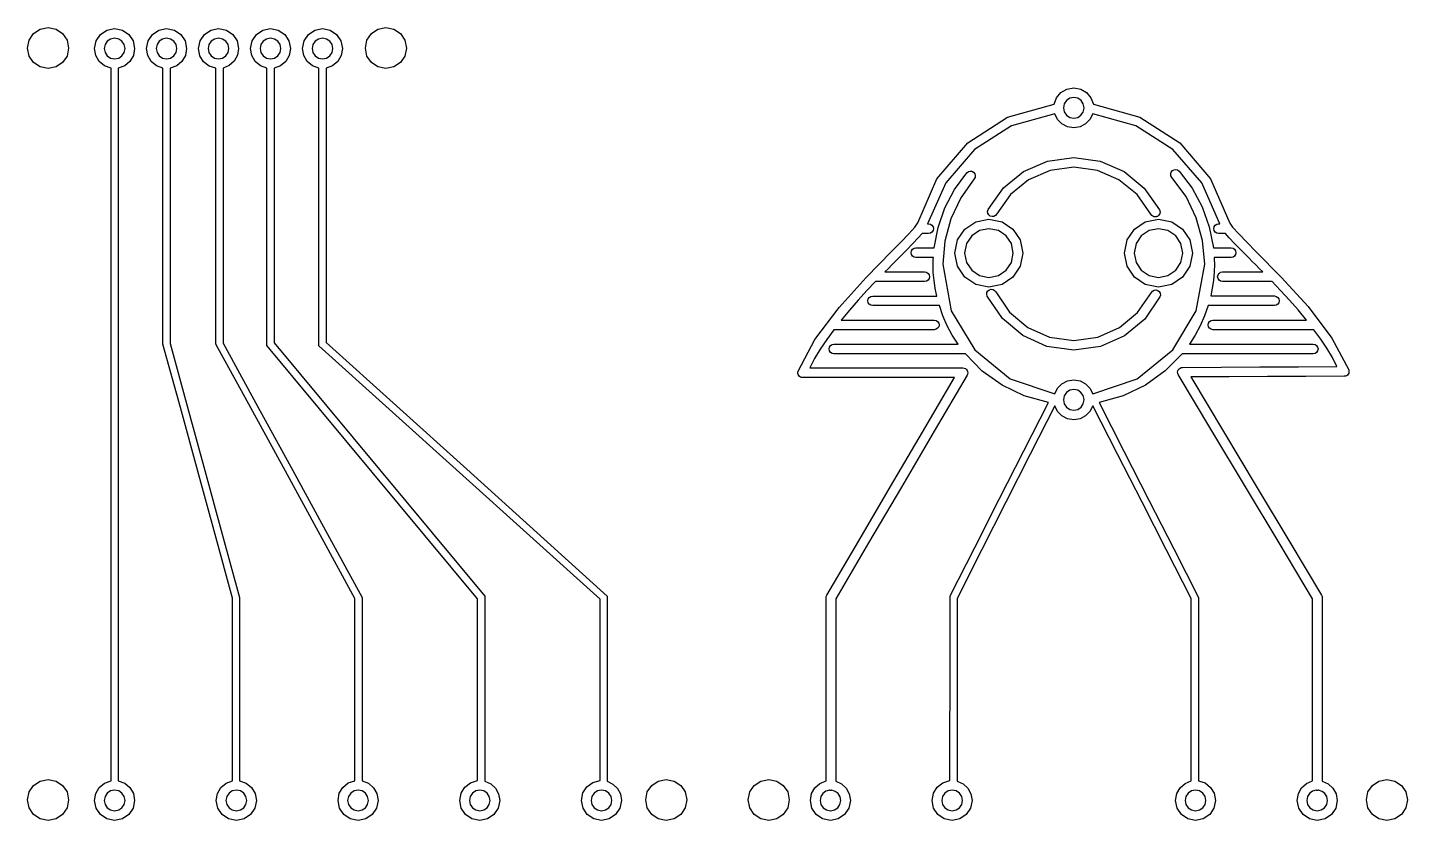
# Model space of a CAD drawing. Extents: x 1 to 79.1, y 1.2 to 46.
import ezdxf

# ---------------------------------------------------------------- set-up
doc = ezdxf.new("R2010")
doc.units = 0
doc.layers.get('0').update_dxf_attribs({"linetype": 'CONTINUOUS'})

msp = doc.modelspace()

# ---------------------------------------------------------------- linework, layer by layer
at = {"color": 7}
for points in [[(2.201511, 43.701568), (1.74989, 43.79276), (1.381064, 44.041424), (1.132379, 44.4102), (1.041185, 44.861728), (1.132379, 45.31344), (1.381064, 45.682312), (1.74989, 45.931016), (2.201511, 46.022208), (2.652949, 45.931016), (3.021681, 45.682312), (3.270331, 45.31344), (3.36152, 44.861728), (3.270353, 44.4102), (3.021741, 44.041424), (2.653015, 43.79276), (2.201511, 43.701568)], [(7.097061, 2.293264), (7.007899, 1.852544), (6.764895, 1.49228), (6.404775, 1.249192), (5.964264, 1.16), (5.523479, 1.249192), (5.163218, 1.49228), (4.920162, 1.852544), (4.830992, 2.293264), (4.901945, 2.687408), (5.097579, 3.020912), (5.392056, 3.268456), (5.759538, 3.404696), (5.759538, 13.484056), (5.759538, 23.563416), (5.759538, 33.642776), (5.759538, 43.722136), (5.392056, 43.858704), (5.097579, 44.106504), (4.901945, 44.440224), (4.830992, 44.834512), (4.920162, 45.275), (5.163218, 45.635064), (5.523479, 45.878008), (5.964264, 45.967144), (6.404775, 45.878008), (6.764895, 45.635064), (7.007899, 45.275), (7.097061, 44.834512), (7.026136, 44.440224), (6.830573, 44.106504), (6.536198, 43.858704), (6.168833, 43.722136), (6.168833, 33.642776), (6.168833, 23.563416), (6.168833, 13.484056), (6.168833, 3.404696), (6.536198, 3.268456), (6.830573, 3.020912), (7.026136, 2.687408), (7.097061, 2.293264)], [(6.551388, 44.834672), (6.505216, 45.062856), (6.379333, 45.249408), (6.192698, 45.375288), (5.964265, 45.421448), (5.735849, 45.375208), (5.549097, 45.249288), (5.423069, 45.062736), (5.376824, 44.834616), (5.423069, 44.606184), (5.549097, 44.419376), (5.735849, 44.293296), (5.964265, 44.247056), (6.192698, 44.293296), (6.379333, 44.419376), (6.505216, 44.606184), (6.551388, 44.834616), (6.551388, 44.834672)], [(12.848222, 1.16), (12.407686, 1.249192), (12.047511, 1.49228), (11.804454, 1.852544), (11.715266, 2.293264), (11.784682, 2.683744), (11.976334, 3.015456), (12.265316, 3.263696), (12.626724, 3.403744), (12.626724, 5.98776), (12.626724, 8.571768), (12.626724, 11.155784), (12.626724, 13.7398), (11.644742, 17.332648), (10.66276, 20.925488), (9.680778, 24.518336), (8.698797, 28.111184), (8.698797, 32.01392), (8.698797, 35.916656), (8.698797, 39.8194), (8.698797, 43.722136), (8.331406, 43.858704), (8.036977, 44.106504), (7.84136, 44.440224), (7.77041, 44.834512), (7.859574, 45.275), (8.102595, 45.635064), (8.462762, 45.878008), (8.903365, 45.967144), (9.344034, 45.878008), (9.704194, 45.635064), (9.947178, 45.275), (10.036321, 44.834512), (9.965393, 44.440224), (9.769796, 44.106504), (9.475326, 43.858704), (9.107778, 43.722136), (9.107778, 39.8262), (9.107778, 35.930264), (9.107778, 32.034328), (9.107778, 28.138392), (10.08976, 24.545624), (11.071742, 20.952856), (12.053723, 17.360096), (13.035705, 13.767328), (13.035705, 11.177144), (13.035705, 8.58696), (13.035705, 5.996776), (13.035705, 3.406592), (13.409235, 3.273344), (13.709154, 3.026112), (13.908716, 2.690752), (13.98118, 2.293104), (13.892104, 1.85248), (13.649113, 1.492264), (13.288916, 1.249192), (12.848222, 1.16)], [(9.490807, 44.834672), (9.444567, 45.062856), (9.318557, 45.249408), (9.131852, 45.375288), (8.903527, 45.421448), (8.67507, 45.375208), (8.488379, 45.249288), (8.362442, 45.062736), (8.316242, 44.834616), (8.362442, 44.606184), (8.488379, 44.419376), (8.67507, 44.293296), (8.903527, 44.247056), (9.131918, 44.293296), (9.318616, 44.419376), (9.44459, 44.606184), (9.490814, 44.834616), (9.490807, 44.834672)], [(19.732179, 1.16), (19.29151, 1.249192), (18.93135, 1.49228), (18.688366, 1.852544), (18.599224, 2.293264), (18.672728, 2.693624), (18.875066, 3.030432), (19.178977, 3.277376), (19.557197, 3.408176), (19.557197, 5.984872), (19.557197, 8.561568), (19.557197, 11.138264), (19.557197, 13.71496), (17.591098, 17.314016), (15.624998, 20.913072), (13.6589, 24.512128), (11.692801, 28.111184), (11.692801, 32.012536), (11.692801, 35.913888), (11.692801, 39.815248), (11.692801, 43.7166), (11.305669, 43.841976), (10.993722, 44.08836), (10.785572, 44.428344), (10.709828, 44.834512), (10.79899, 45.275), (11.041994, 45.635064), (11.402114, 45.878008), (11.842625, 45.967144), (12.283319, 45.878008), (12.643533, 45.635064), (12.886571, 45.275), (12.975738, 44.834512), (12.90949, 44.453448), (12.726276, 44.127928), (12.449381, 43.880568), (12.10209, 43.734), (12.10209, 39.841344), (12.10209, 35.948696), (12.10209, 32.05604), (12.10209, 28.163392), (14.06819, 24.564376), (16.034289, 20.96536), (18.000388, 17.366344), (19.966487, 13.767328), (19.966487, 11.17576), (19.966487, 8.584192), (19.966487, 5.992624), (19.966487, 3.401056), (20.323223, 3.258552), (20.608095, 3.010256), (20.796825, 2.680408), (20.865129, 2.293264), (20.775964, 1.852544), (20.532943, 1.49228), (20.172777, 1.249192), (19.732179, 1.16)], [(12.430068, 44.834672), (12.38382, 45.062856), (12.257792, 45.249408), (12.07104, 45.375288), (11.842624, 45.421448), (11.614258, 45.375208), (11.427614, 45.249288), (11.301695, 45.062736), (11.255503, 44.834616), (11.301719, 44.606184), (11.427675, 44.419376), (11.614326, 44.293296), (11.842626, 44.247056), (12.071042, 44.293296), (12.257794, 44.419376), (12.383822, 44.606184), (12.43007, 44.834616), (12.430068, 44.834672)], [(26.616137, 1.16), (26.175442, 1.249192), (25.815229, 1.49228), (25.57219, 1.852544), (25.483023, 2.293264), (25.560735, 2.704), (25.774014, 3.046528), (26.093078, 3.292376), (26.488143, 3.41308), (26.488143, 5.983168), (26.488143, 8.553256), (26.488143, 11.123352), (26.488143, 13.69344), (23.510437, 17.27936), (20.532731, 20.865288), (17.555025, 24.451208), (14.577319, 28.037136), (14.577319, 31.958384), (14.577319, 35.879632), (14.577319, 39.800888), (14.577319, 43.722136), (14.209771, 43.858704), (13.915302, 44.106504), (13.719705, 44.440224), (13.648777, 44.834512), (13.737944, 45.275), (13.980982, 45.635064), (14.341195, 45.878008), (14.78189, 45.967144), (15.222401, 45.878008), (15.582521, 45.635064), (15.825525, 45.275), (15.914687, 44.834512), (15.843735, 44.440224), (15.648135, 44.106504), (15.353753, 43.858704), (14.986454, 43.722136), (14.986454, 39.837864), (14.986454, 35.9536), (14.986454, 32.069328), (14.986454, 28.185064), (17.96412, 24.599064), (20.941786, 21.013056), (23.919453, 17.427056), (26.897119, 13.841056), (26.897119, 11.227376), (26.897119, 8.613696), (26.897119, 6.000024), (26.897119, 3.386344), (27.236101, 3.236392), (27.505978, 2.989944), (27.684339, 2.668384), (27.748771, 2.293104), (27.659701, 1.85248), (27.416744, 1.492264), (27.056642, 1.249192), (26.616137, 1.16)], [(15.36917, 44.834672), (15.322954, 45.062856), (15.196998, 45.249408), (15.010347, 45.375288), (14.782047, 45.421448), (14.553698, 45.375208), (14.366938, 45.249288), (14.240874, 45.062736), (14.19461, 44.834616), (14.240874, 44.606184), (14.366938, 44.419376), (14.553698, 44.293296), (14.782047, 44.247056), (15.010347, 44.293296), (15.196998, 44.419376), (15.322954, 44.606184), (15.36917, 44.834616), (15.36917, 44.834672)], [(33.499936, 1.16), (33.05945, 1.249192), (32.699383, 1.49228), (32.456434, 1.852544), (32.367297, 2.293264), (32.449107, 2.714552), (32.673042, 3.062936), (33.006854, 3.307592), (33.418298, 3.417672), (33.418298, 5.982384), (33.418298, 8.547088), (33.418298, 11.1118), (33.418298, 13.676512), (29.442869, 17.262432), (25.467439, 20.84836), (21.49201, 24.43428), (17.51658, 28.020208), (17.51658, 31.945688), (17.51658, 35.871168), (17.51658, 39.796656), (17.51658, 43.722136), (17.149306, 43.858704), (16.854978, 44.106504), (16.659432, 44.440224), (16.588512, 44.834512), (16.67765, 45.275), (16.920599, 45.635064), (17.280665, 45.878008), (17.721151, 45.967144), (18.161846, 45.878008), (18.522059, 45.635064), (18.765098, 45.275), (18.854265, 44.834512), (18.783337, 44.440224), (18.587757, 44.106504), (18.293334, 43.858704), (17.925878, 43.722136), (17.925878, 39.842096), (17.925878, 35.962064), (17.925878, 32.082024), (17.925878, 28.201992), (21.901307, 24.616064), (25.876737, 21.030144), (29.852166, 17.444216), (33.827596, 13.858296), (33.827596, 11.236632), (33.827596, 8.61496), (33.827596, 5.993296), (33.827596, 3.371632), (34.149597, 3.215104), (34.404792, 2.970544), (34.572833, 2.656896), (34.633369, 2.293104), (34.544152, 1.85248), (34.301006, 1.492264), (33.940682, 1.249192), (33.499936, 1.16)], [(18.308589, 44.834672), (18.262325, 45.062856), (18.13626, 45.249408), (17.949501, 45.375288), (17.721151, 45.421448), (17.492785, 45.375208), (17.306142, 45.249288), (17.180222, 45.062736), (17.13403, 44.834616), (17.180222, 44.606184), (17.306142, 44.419376), (17.492785, 44.293296), (17.721151, 44.247056), (17.949501, 44.293296), (18.13626, 44.419376), (18.262325, 44.606184), (18.308589, 44.834616), (18.308589, 44.834672)], [(21.306387, 46.022208), (21.758075, 45.931016), (22.126894, 45.682312), (22.375542, 45.31344), (22.466714, 44.861728), (22.375542, 44.410136), (22.126894, 44.041368), (21.758075, 43.792736), (21.306387, 43.701568), (20.854925, 43.79276), (20.486138, 44.041424), (20.237434, 44.4102), (20.14622, 44.861728), (20.237412, 45.31344), (20.486079, 45.682312), (20.854858, 45.931016), (21.306387, 46.022208)], [(75.735865, 26.411528), (75.692369, 26.361928), (75.638881, 26.324808), (75.578033, 26.301448), (75.512473, 26.293288), (73.345009, 26.283208), (71.177545, 26.273208), (69.010081, 26.263128), (66.842617, 26.253048), (68.690174, 23.166832), (70.537733, 20.080616), (72.385291, 16.9944), (74.232849, 13.908184), (74.249561, 13.875224), (74.261601, 13.840584), (74.268881, 13.804664), (74.271361, 13.767864), (74.271361, 11.172024), (74.271361, 8.576184), (74.271361, 5.980344), (74.271361, 3.384504), (74.608433, 3.23372), (74.876579, 2.987592), (75.053683, 2.667128), (75.117635, 2.293328), (75.028541, 1.852608), (74.78565, 1.492344), (74.425554, 1.249256), (73.984843, 1.160064), (73.544214, 1.249256), (73.183994, 1.492344), (72.94092, 1.852608), (72.851731, 2.293328), (72.918051, 2.674296), (73.101446, 2.999752), (73.378552, 3.247048), (73.726008, 3.393528), (73.726008, 5.968288), (73.726008, 8.54304), (73.726008, 11.1178), (73.726008, 13.69256), (71.826634, 16.865272), (69.92726, 20.037992), (68.027886, 23.210704), (66.128512, 26.383424), (66.099944, 26.449664), (66.089616, 26.519984), (66.097736, 26.590544), (66.12452, 26.657584), (66.167992, 26.715424), (66.223976, 26.759024), (66.28936, 26.786624), (66.361048, 26.796464), (68.546626, 26.806544), (70.732204, 26.816624), (72.917782, 26.826704), (75.10336, 26.836784), (74.84401, 27.352104), (74.535163, 27.874312), (74.185053, 28.400288), (73.801912, 28.926904), (72.372468, 28.926904), (70.943024, 28.926904), (69.51358, 28.926904), (68.084136, 28.926904), (67.977774, 28.948344), (67.891095, 29.006744), (67.832743, 29.09344), (67.811375, 29.199664), (67.832743, 29.305824), (67.891095, 29.39252), (67.977774, 29.451), (68.084136, 29.47244), (69.407816, 29.47244), (70.731496, 29.47244), (72.055176, 29.47244), (73.378856, 29.47244), (72.90408, 30.042128), (72.4141, 30.60036), (71.917148, 31.14276), (71.421456, 31.66492), (71.402968, 31.65932), (71.38412, 31.65452), (71.36476, 31.65132), (71.344744, 31.64972), (70.665066, 31.64972), (69.985388, 31.64972), (69.30571, 31.64972), (68.626032, 31.64972), (68.519738, 31.67116), (68.433055, 31.72964), (68.374671, 31.816344), (68.353279, 31.922504), (68.374671, 32.028664), (68.433055, 32.11536), (68.519738, 32.17384), (68.626032, 32.19528), (69.195438, 32.19528), (69.764844, 32.19528), (70.33425, 32.19528), (70.903656, 32.19528), (70.70305, 32.39844), (70.506302, 32.59684), (70.314777, 32.789336), (70.12984, 32.974784), (69.678933, 33.426704), (69.308461, 33.80428), (69.013782, 34.11648), (68.790256, 34.372264), (68.694024, 34.372264), (68.597792, 34.372264), (68.50156, 34.372264), (68.405328, 34.372264), (68.29892, 34.393704), (68.212134, 34.452184), (68.153678, 34.53888), (68.132254, 34.645032), (68.153678, 34.751312), (68.212134, 34.838112), (68.29892, 34.896672), (68.405328, 34.918112), (68.424824, 34.918112), (68.444328, 34.918112), (68.463824, 34.918112), (68.483328, 34.918112), (67.452346, 37.235184), (65.82254, 39.118304), (63.723942, 40.457528), (61.286584, 41.142904), (61.128167, 40.826864), (60.884035, 40.576608), (60.572654, 40.411936), (60.212488, 40.352656), (59.852459, 40.411936), (59.54123, 40.576608), (59.297222, 40.826864), (59.138856, 41.142904), (56.701875, 40.457416), (54.602924, 39.117648), (52.972674, 37.234312), (51.9418, 34.918112), (51.95688, 34.918112), (51.97196, 34.918112), (51.98704, 34.918112), (52.00212, 34.918112), (52.108371, 34.896672), (52.195117, 34.838192), (52.253589, 34.751392), (52.275029, 34.645048), (52.253613, 34.538896), (52.195173, 34.4522), (52.108434, 34.39372), (52.002116, 34.37228), (51.909482, 34.37228), (51.816848, 34.37228), (51.724214, 34.37228), (51.63158, 34.37228), (51.407737, 34.115984), (51.113794, 33.803504), (50.745154, 33.426008), (50.29722, 32.97464), (50.112905, 32.789216), (49.922418, 32.596776), (49.726949, 32.398432), (49.527684, 32.195296), (50.091076, 32.195296), (50.654468, 32.195296), (51.21786, 32.195296), (51.781252, 32.195296), (51.887546, 32.173856), (51.974229, 32.115456), (52.032613, 32.02876), (52.054005, 31.922536), (52.032613, 31.816376), (51.974229, 31.729672), (51.887546, 31.671192), (51.781252, 31.649752), (51.101574, 31.649752), (50.421896, 31.649752), (49.742218, 31.649752), (49.06254, 31.649752), (49.048316, 31.650552), (49.034756, 31.653752), (49.021404, 31.656952), (49.007812, 31.660152), (48.515175, 31.138776), (48.021323, 30.597592), (47.533937, 30.04072), (47.0607, 29.472264), (48.376272, 29.472264), (49.691844, 29.472264), (51.007416, 29.472264), (52.322988, 29.472264), (52.42921, 29.450824), (52.515902, 29.392344), (52.574326, 29.305648), (52.595742, 29.199488), (52.574326, 29.093264), (52.515902, 29.006568), (52.42921, 28.948168), (52.322988, 28.926728), (50.901295, 28.926728), (49.479602, 28.926728), (48.057909, 28.926728), (46.636216, 28.926728), (46.2386, 28.380336), (45.875929, 27.834816), (45.557162, 27.293544), (45.291257, 26.759872), (47.455279, 26.759872), (49.619302, 26.759872), (51.783325, 26.759872), (53.947348, 26.759872), (54.018628, 26.750352), (54.084036, 26.723072), (54.140188, 26.679872), (54.183708, 26.622592), (54.211108, 26.555952), (54.219988, 26.485632), (54.210324, 26.415392), (54.182108, 26.349072), (52.324225, 23.185176), (50.466342, 20.021272), (48.608458, 16.857376), (46.750575, 13.69348), (46.750575, 11.114928), (46.750575, 8.536368), (46.750575, 5.957816), (46.750575, 3.379264), (47.082028, 3.226528), (47.345371, 2.981), (47.519128, 2.66304), (47.581816, 2.292984), (47.492651, 1.852264), (47.24963, 1.492), (46.889464, 1.248912), (46.448862, 1.15972), (46.008209, 1.248912), (45.647934, 1.492), (45.404804, 1.852264), (45.31559, 2.292984), (45.383198, 2.677944), (45.569997, 3.00612), (45.85196, 3.253848), (46.205059, 3.397456), (46.205059, 5.989976), (46.205059, 8.582488), (46.205059, 11.175008), (46.205059, 13.767528), (46.207459, 13.803768), (46.214579, 13.839128), (46.226315, 13.873288), (46.242515, 13.905928), (48.049453, 16.983048), (49.85639, 20.06016), (51.663328, 23.13728), (53.470266, 26.2144), (51.323793, 26.2144), (49.17732, 26.2144), (47.030847, 26.2144), (44.884374, 26.2144), (44.818894, 26.2224), (44.758022, 26.24544), (44.704358, 26.28224), (44.660502, 26.33152), (44.629438, 26.38984), (44.613726, 26.45304), (44.61353, 26.51816), (44.62901, 26.5824), (45.574717, 28.381608), (46.937836, 30.187408), (48.467018, 31.884792), (49.910913, 33.358728), (50.425202, 33.877752), (50.884906, 34.353808), (51.226604, 34.734848), (51.386873, 34.968832), (52.474542, 37.472432), (54.218985, 39.508128), (56.475738, 40.953864), (59.100337, 41.68756), (59.236365, 42.055552), (59.48408, 42.350544), (59.817942, 42.546568), (60.212409, 42.617688), (60.60735, 42.546568), (60.941348, 42.350504), (61.189052, 42.055424), (61.325113, 41.687248), (63.951922, 40.952952), (66.209468, 39.506016), (67.953754, 37.4676), (69.040785, 34.958864), (69.200725, 34.726952), (69.542122, 34.348744), (70.001526, 33.87588), (70.515481, 33.359992), (71.946719, 31.906448), (73.464058, 30.230976), (74.819752, 28.445632), (75.766057, 26.662456), (75.782065, 26.598296), (75.782106, 26.533176), (75.766562, 26.469896), (75.735818, 26.411416), (75.735825, 26.411424), (75.735831, 26.41144), (75.735838, 26.411448), (75.735865, 26.411528)], [(60.795761, 41.473336), (60.79654, 41.476536), (60.79766, 41.479736), (60.79886, 41.482936), (60.79974, 41.486136), (60.75326, 41.713648), (60.627368, 41.89964), (60.440962, 42.025152), (60.212935, 42.071232), (59.984659, 42.024992), (59.798062, 41.899072), (59.67216, 41.71252), (59.625968, 41.484408), (59.67216, 41.255904), (59.798062, 41.069104), (59.984659, 40.943056), (60.212935, 40.896816), (60.436794, 40.941456), (60.620147, 41.063232), (60.745805, 41.24404), (60.796573, 41.46576), (60.796566, 41.46736), (60.796397, 41.46896), (60.796197, 41.47056), (60.796101, 41.47216), (60.796011, 41.472184), (60.795921, 41.4722), (60.795831, 41.472224), (60.795761, 41.473336)], [(64.946129, 35.340304), (64.915849, 35.326944), (64.884721, 35.317584), (64.853049, 35.311984), (64.821145, 35.310384), (64.748361, 35.320304), (64.680993, 35.349104), (64.623025, 35.395584), (64.578457, 35.458464), (63.799583, 36.569032), (62.771674, 37.40864), (61.55581, 37.939864), (60.213073, 38.125256), (58.874951, 37.941008), (57.661986, 37.413032), (56.635196, 36.578504), (55.855601, 35.4746), (55.787433, 35.390296), (55.69536, 35.340456), (55.59145, 35.328536), (55.487764, 35.357896), (55.403287, 35.425976), (55.353279, 35.51784), (55.341359, 35.621752), (55.371151, 35.725928), (56.237409, 36.952552), (57.378525, 37.879824), (58.726434, 38.466456), (60.213071, 38.671176), (61.705167, 38.4652), (63.056296, 37.87496), (64.198585, 36.942016), (65.064159, 35.707896), (65.093631, 35.603704), (65.081319, 35.499832), (65.030919, 35.408144), (64.946126, 35.340544), (64.946126, 35.340544), (64.946126, 35.340552), (64.946126, 35.340552), (64.946129, 35.340304)], [(67.100817, 1.16), (66.66019, 1.249192), (66.29997, 1.49228), (66.056894, 1.852544), (65.967705, 2.293264), (66.035777, 2.679608), (66.22383, 3.008848), (66.507609, 3.256936), (66.862863, 3.399792), (66.862863, 5.979536), (66.862863, 8.559272), (66.862863, 11.139016), (66.862863, 13.71876), (65.469334, 16.443544), (64.075803, 19.16832), (62.682274, 21.893104), (61.288743, 24.617888), (61.130429, 24.300208), (60.885937, 24.048648), (60.57381, 23.883112), (60.212591, 23.823512), (59.851786, 23.882952), (59.540107, 24.048144), (59.295946, 24.299248), (59.137695, 24.61644), (57.756505, 21.892088), (56.375315, 19.167744), (54.994125, 16.443392), (53.612935, 13.719048), (53.612935, 11.135864), (53.612935, 8.55268), (53.612935, 5.969504), (53.612935, 3.38632), (53.952699, 3.236904), (54.223062, 2.990512), (54.401671, 2.66872), (54.466175, 2.29308), (54.377034, 1.85236), (54.134066, 1.492096), (53.773953, 1.249008), (53.333375, 1.159816), (52.892657, 1.249008), (52.532388, 1.492096), (52.289295, 1.85236), (52.200103, 2.29308), (52.277679, 2.703568), (52.490617, 3.045984), (52.809221, 3.291792), (53.203797, 3.412424), (53.209157, 6.02444), (53.214517, 8.636456), (53.219877, 11.248472), (53.225237, 13.860488), (54.613269, 16.5984), (56.001301, 19.336312), (57.389333, 22.074232), (58.777365, 24.812144), (57.408287, 25.189584), (56.155556, 25.790008), (55.039875, 26.589832), (54.081949, 27.56548), (52.223751, 27.56548), (50.365554, 27.56548), (48.507356, 27.56548), (46.649158, 27.56548), (46.542906, 27.58692), (46.456159, 27.64532), (46.397679, 27.732064), (46.376239, 27.838384), (46.397655, 27.944568), (46.456095, 28.03132), (46.542835, 28.0898), (46.649154, 28.11124), (48.404079, 28.11124), (50.159005, 28.11124), (51.91393, 28.11124), (53.668856, 28.11124), (53.34481, 28.620256), (53.059167, 29.153792), (52.813956, 29.710256), (52.611208, 30.288064), (51.669056, 30.288064), (50.726904, 30.288064), (49.784752, 30.288064), (48.8426, 30.288064), (48.736242, 30.309504), (48.649566, 30.367904), (48.591214, 30.454592), (48.569846, 30.560816), (48.591214, 30.667064), (48.649558, 30.753816), (48.736235, 30.812296), (48.842593, 30.833736), (49.748753, 30.833736), (50.654913, 30.833736), (51.561073, 30.833736), (52.467233, 30.833736), (52.377566, 31.27272), (52.310798, 31.71924), (52.269126, 32.173), (52.25475, 32.633696), (52.25651, 32.728368), (52.26083, 32.82268), (52.26635, 32.91688), (52.27171, 33.011192), (52.026323, 33.011192), (51.780938, 33.011192), (51.535551, 33.011192), (51.290166, 33.011192), (51.18387, 33.032632), (51.097185, 33.091112), (51.038801, 33.177864), (51.017409, 33.284048), (51.038801, 33.390208), (51.097185, 33.476904), (51.18387, 33.535384), (51.290166, 33.556824), (51.54635, 33.556824), (51.802534, 33.556824), (52.058718, 33.556824), (52.314902, 33.556824), (52.536586, 34.711944), (52.923027, 35.818408), (53.468533, 36.857416), (54.167406, 37.81016), (54.25283, 37.87672), (54.353874, 37.90448), (54.458034, 37.89248), (54.552806, 37.83976), (54.619398, 37.754432), (54.647182, 37.653608), (54.635222, 37.549664), (54.582566, 37.455), (53.819139, 36.384608), (53.26043, 35.204608), (52.917264, 33.944512), (52.80047, 32.63384), (53.280771, 30.002704), (54.609662, 27.780376), (56.61912, 26.152936), (59.141126, 25.30648), (59.30093, 25.61968), (59.544786, 25.867392), (59.854706, 26.03024), (60.212694, 26.0888), (60.570962, 26.03024), (60.881041, 25.867392), (61.124998, 25.61968), (61.284902, 25.30648), (63.807075, 26.152736), (65.816286, 27.77984), (67.144812, 30.002104), (67.624926, 32.63384), (67.503208, 33.973896), (67.145641, 35.2586), (66.563599, 36.4578), (65.768462, 37.541376), (65.714038, 37.63512), (65.700398, 37.73884), (65.726694, 37.840104), (65.792062, 37.926464), (65.885784, 37.981184), (65.989371, 37.994944), (66.090616, 37.968624), (66.17731, 37.903024), (66.908498, 36.934216), (67.478502, 35.874112), (67.881168, 34.741952), (68.110342, 33.556976), (68.362095, 33.556976), (68.61385, 33.556976), (68.865603, 33.556976), (69.117358, 33.556976), (69.223585, 33.535536), (69.310278, 33.477056), (69.368702, 33.39036), (69.390118, 33.2842), (69.368702, 33.178016), (69.310278, 33.091264), (69.223585, 33.032784), (69.117358, 33.011344), (68.876402, 33.011344), (68.635446, 33.011344), (68.39449, 33.011344), (68.153534, 33.011344), (68.158574, 32.91712), (68.164174, 32.822952), (68.168734, 32.728608), (68.170654, 32.633848), (68.156254, 32.173152), (68.114542, 31.719392), (68.047766, 31.272872), (67.95817, 30.833888), (68.859858, 30.833888), (69.761546, 30.833888), (70.663234, 30.833888), (71.564922, 30.833888), (71.671284, 30.812448), (71.757962, 30.753968), (71.816314, 30.667224), (71.837682, 30.560968), (71.816314, 30.454744), (71.757962, 30.368056), (71.671284, 30.309656), (71.564922, 30.288216), (70.627359, 30.288216), (69.689798, 30.288216), (68.752235, 30.288216), (67.814674, 30.288216), (67.611923, 29.710408), (67.366694, 29.153936), (67.081004, 28.620408), (66.756866, 28.111392), (68.507203, 28.111392), (70.257542, 28.111392), (72.007879, 28.111392), (73.758218, 28.111392), (73.8646, 28.089952), (73.951331, 28.031472), (74.009731, 27.94472), (74.031123, 27.838536), (74.009731, 27.732216), (73.951331, 27.645472), (73.8646, 27.587072), (73.758218, 27.565632), (71.904766, 27.565632), (70.051314, 27.565632), (68.197862, 27.565632), (66.34441, 27.565632), (65.386498, 26.589984), (64.270683, 25.790024), (63.01776, 25.189488), (61.648522, 24.812136), (63.05459, 22.05112), (64.460658, 19.290112), (65.866726, 16.529096), (67.272794, 13.768088), (67.272794, 11.178216), (67.272794, 8.588352), (67.272794, 5.99848), (67.272794, 3.408616), (67.65211, 3.278616), (67.957041, 3.031656), (68.160132, 2.694376), (68.233932, 2.293392), (68.144787, 1.852584), (67.901787, 1.492272), (67.541581, 1.24916), (67.10082, 1.159968), (67.100794, 1.159968), (67.100768, 1.159968), (67.100742, 1.159976), (67.100817, 1.16)], [(55.416873, 35.18652), (56.165442, 35.035016), (56.777393, 34.622104), (57.190323, 34.010208), (57.341833, 33.261728), (57.190323, 32.513328), (56.777393, 31.901592), (56.165442, 31.488848), (55.416873, 31.337416), (54.668698, 31.488848), (54.057158, 31.901592), (53.644549, 32.513328), (53.493169, 33.261728), (53.644549, 34.010136), (54.057158, 34.62204), (54.668698, 35.034992), (55.416873, 35.18652)], [(65.008465, 31.337416), (64.259982, 31.488848), (63.648078, 31.901592), (63.235165, 32.513328), (63.083657, 33.261728), (63.235165, 34.010136), (63.648078, 34.62204), (64.259982, 35.034992), (65.008465, 35.18652), (65.756506, 35.035016), (66.368058, 34.622104), (66.780738, 34.010208), (66.932161, 33.261728), (66.780738, 32.513328), (66.368058, 31.901592), (65.756506, 31.488848), (65.008465, 31.337416)], [(55.416873, 31.88292), (55.953298, 31.991456), (56.391772, 32.287248), (56.687618, 32.725576), (56.796161, 33.261728), (56.687618, 33.797928), (56.391772, 34.23636), (55.953298, 34.532264), (55.416873, 34.640848), (54.880775, 34.532264), (54.442718, 34.23636), (54.147231, 33.797928), (54.038841, 33.261728), (54.147231, 32.725576), (54.442719, 32.287248), (54.880775, 31.991456), (55.416873, 31.88292)], [(65.008465, 34.640848), (64.472039, 34.532264), (64.033566, 34.23636), (63.73772, 33.797928), (63.629177, 33.261728), (63.73772, 32.725576), (64.033566, 32.287248), (64.472039, 31.991456), (65.008465, 31.88292), (65.544426, 31.991456), (65.982495, 32.287248), (66.278054, 32.725576), (66.386489, 33.261728), (66.278033, 33.797928), (65.982438, 34.23636), (65.544362, 34.532264), (65.008465, 34.640848)], [(65.090897, 30.785568), (64.228298, 29.529864), (63.082178, 28.580568), (61.720842, 27.979984), (60.212593, 27.770392), (58.693086, 27.982664), (57.324769, 28.590952), (56.176237, 29.552488), (55.316089, 30.824488), (55.288265, 30.929352), (55.302433, 31.032976), (55.354553, 31.1236), (55.440599, 31.18952), (55.545355, 31.21696), (55.648924, 31.20264), (55.739618, 31.15064), (55.805754, 31.064968), (56.580002, 29.920144), (57.613742, 29.05468), (58.845198, 28.507136), (60.212594, 28.316056), (61.569797, 28.504704), (62.794963, 29.045288), (63.826422, 29.899784), (64.602498, 31.03016), (64.66981, 31.115624), (64.761472, 31.166904), (64.865095, 31.180184), (64.968286, 31.151864), (65.053922, 31.085064), (65.10553, 30.99396), (65.11917, 30.890224), (65.090897, 30.785568)], [(60.796393, 24.965952), (60.796491, 24.967552), (60.796709, 24.969152), (60.796926, 24.970752), (60.797025, 24.972352), (60.746753, 25.194648), (60.620931, 25.375968), (60.437088, 25.498104), (60.212748, 25.542824), (59.984476, 25.496664), (59.797882, 25.3708), (59.671981, 25.184296), (59.625789, 24.956208), (59.671981, 24.727936), (59.797882, 24.541336), (59.984476, 24.41544), (60.212748, 24.36928), (60.440775, 24.41544), (60.627184, 24.541096), (60.753077, 24.727208), (60.799557, 24.954696), (60.799105, 24.957896), (60.798225, 24.960296), (60.797185, 24.962696), (60.796385, 24.965896), (60.796394, 24.965888), (60.796405, 24.965872), (60.796415, 24.965864), (60.796393, 24.965952)], [(2.201511, 1.16), (1.74989, 1.251216), (1.381064, 1.499952), (1.132379, 1.868832), (1.041185, 2.32048), (1.132379, 2.77216), (1.381064, 3.140976), (1.74989, 3.389624), (2.201511, 3.480792), (2.652949, 3.3896), (3.021681, 3.140912), (3.270331, 2.772096), (3.36152, 2.32048), (3.270353, 1.868832), (3.021741, 1.499952), (2.653015, 1.251216), (2.201511, 1.16)], [(37.163174, 1.16), (36.711553, 1.251216), (36.342726, 1.499952), (36.094042, 1.868832), (36.002848, 2.32048), (36.094065, 2.77216), (36.342786, 3.140976), (36.71162, 3.389624), (37.163174, 3.480792), (37.614611, 3.3896), (37.983344, 3.140912), (38.231994, 2.772096), (38.323183, 2.32048), (38.231927, 1.868832), (37.983285, 1.499952), (37.614589, 1.251216), (37.163174, 1.16)], [(42.963696, 1.16), (42.512417, 1.251216), (42.143724, 1.499952), (41.895054, 1.868832), (41.803845, 2.32048), (41.895054, 2.77216), (42.143724, 3.140976), (42.512417, 3.389624), (42.963696, 3.480792), (43.415349, 3.3896), (43.784401, 3.140912), (44.03334, 2.772096), (44.124655, 2.32048), (44.03334, 1.868832), (43.784401, 1.499952), (43.415349, 1.251216), (42.963696, 1.16)], [(77.925361, 1.16), (77.473913, 1.251216), (77.105009, 1.499952), (76.856158, 1.868832), (76.764873, 2.32048), (76.856158, 2.77216), (77.105009, 3.140976), (77.473913, 3.389624), (77.925361, 3.480792), (78.377031, 3.3896), (78.745966, 3.140912), (78.994758, 2.772096), (79.086001, 2.32048), (78.994758, 1.868832), (78.745966, 1.499952), (78.377031, 1.251216), (77.925361, 1.16)], [(5.376824, 2.293264), (5.423068, 2.064712), (5.549096, 1.877976), (5.735848, 1.752024), (5.964264, 1.705864), (6.192697, 1.752024), (6.379333, 1.877976), (6.505215, 2.064712), (6.551388, 2.293264), (6.505215, 2.521472), (6.379333, 2.708072), (6.192697, 2.834008), (5.964264, 2.880248), (5.735848, 2.834008), (5.549096, 2.708072), (5.423068, 2.521472), (5.376824, 2.293264)], [(12.848222, 2.880224), (12.61983, 2.833984), (12.433134, 2.708048), (12.307159, 2.521448), (12.260943, 2.29324), (12.307159, 2.064688), (12.433134, 1.877952), (12.61983, 1.752), (12.848222, 1.70584), (13.076638, 1.752), (13.26339, 1.877952), (13.389418, 2.064688), (13.435666, 2.29324), (13.389418, 2.521448), (13.26339, 2.708048), (13.076638, 2.833984), (12.848222, 2.880224)], [(19.732179, 2.880224), (19.50383, 2.833984), (19.31707, 2.708048), (19.191006, 2.521448), (19.144742, 2.29324), (19.191006, 2.064688), (19.31707, 1.877952), (19.50383, 1.752), (19.732179, 1.70584), (19.960638, 1.752), (20.147327, 1.877952), (20.273264, 2.064688), (20.319464, 2.29324), (20.273288, 2.521448), (20.147389, 2.708048), (19.960706, 2.833984), (19.732179, 2.880224)], [(26.616137, 2.880224), (26.387721, 2.833984), (26.200969, 2.708048), (26.074941, 2.521448), (26.028693, 2.29324), (26.074941, 2.064688), (26.200969, 1.877952), (26.387721, 1.752), (26.616137, 1.70584), (26.844503, 1.752), (27.031146, 1.877952), (27.157066, 2.064688), (27.203258, 2.29324), (27.157154, 2.521448), (27.031264, 2.708048), (26.844591, 2.833984), (26.616137, 2.880224)], [(33.499936, 2.880224), (33.271703, 2.833984), (33.085045, 2.708048), (32.959051, 2.521448), (32.912811, 2.29324), (32.959051, 2.064688), (33.085045, 1.877952), (33.271703, 1.752), (33.499936, 1.70584), (33.728443, 1.752), (33.915242, 1.877952), (34.041287, 2.064688), (34.087535, 2.29324), (34.041287, 2.521448), (33.915242, 2.708048), (33.728443, 2.833984), (33.499936, 2.880224)], [(46.478531, 2.854912), (46.458499, 2.856512), (46.438979, 2.860512), (46.419931, 2.865312), (46.401323, 2.870912), (46.190101, 2.812832), (46.018806, 2.687408), (45.903935, 2.509392), (45.861983, 2.29348), (45.908183, 2.064928), (46.034154, 1.878192), (46.220938, 1.75224), (46.449579, 1.706), (46.678154, 1.75224), (46.864945, 1.878192), (46.990953, 2.064928), (47.037177, 2.29348), (46.997721, 2.502192), (46.889428, 2.675376), (46.727412, 2.80036), (46.526787, 2.86444), (46.514643, 2.86204), (46.502835, 2.85884), (46.490939, 2.85644), (46.478523, 2.85564), (46.478523, 2.85564), (46.478524, 2.85564), (46.478524, 2.855648), (46.478531, 2.854912)], [(52.745617, 2.293264), (52.791841, 2.064712), (52.917867, 1.877976), (53.104706, 1.752024), (53.333373, 1.705864), (53.56183, 1.752024), (53.748519, 1.877976), (53.874455, 2.064712), (53.920655, 2.293264), (53.874455, 2.521472), (53.748519, 2.708072), (53.56183, 2.834008), (53.333373, 2.880248), (53.104706, 2.834008), (52.917867, 2.708072), (52.791841, 2.521472), (52.745617, 2.293264)], [(67.100817, 2.880224), (66.872267, 2.833984), (66.685531, 2.708048), (66.559577, 2.521448), (66.513377, 2.29324), (66.559577, 2.064688), (66.685531, 1.877952), (66.872267, 1.752), (67.100817, 1.70584), (67.329458, 1.752), (67.516243, 1.877952), (67.642214, 2.064688), (67.688414, 2.29324), (67.642214, 2.521448), (67.516243, 2.708048), (67.329458, 2.833984), (67.100817, 2.880224)], [(73.998697, 2.854912), (73.980665, 2.856512), (73.963233, 2.859712), (73.946129, 2.864512), (73.929089, 2.869312), (73.720744, 2.809712), (73.55193, 2.684472), (73.438797, 2.507768), (73.397493, 2.29376), (73.443693, 2.065208), (73.569647, 1.878472), (73.756383, 1.75252), (73.984933, 1.70636), (74.213546, 1.75252), (74.400276, 1.878472), (74.526194, 2.065208), (74.57237, 2.29376), (74.532266, 2.504256), (74.422302, 2.678704), (74.257994, 2.803936), (74.054856, 2.866816), (74.04104, 2.862816), (74.027192, 2.858816), (74.013136, 2.856416), (73.998688, 2.855616), (73.998684, 2.855608), (73.99868, 2.8556), (73.998676, 2.855592), (73.998697, 2.854912)]]:
    msp.add_lwpolyline(points, dxfattribs=at)

doc.saveas('drawing.dxf')
